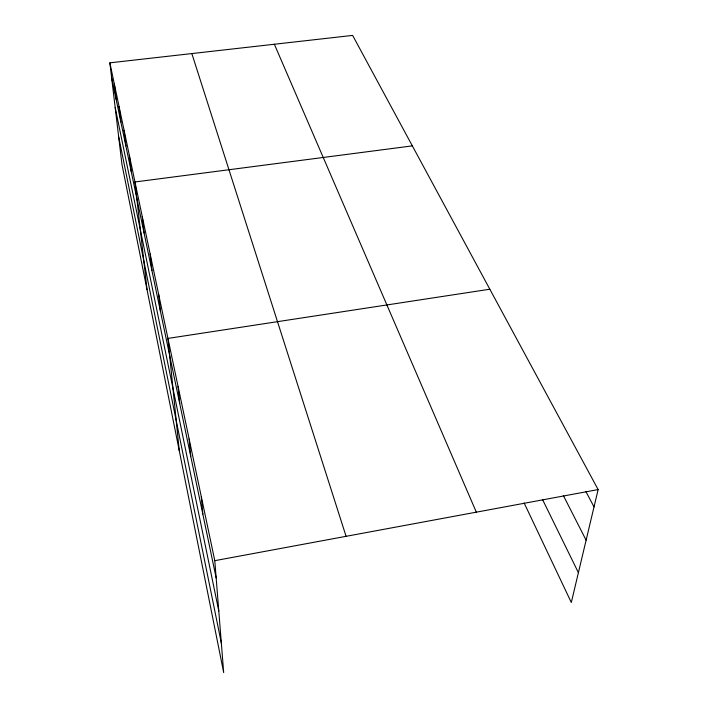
<?xml version="1.0" encoding="UTF-8"?>
<svg xmlns="http://www.w3.org/2000/svg" width="708" height="708" viewBox="0 0 708 708"><rect width="100%" height="100%" fill="white"/><g stroke="black" fill="none" stroke-linecap="round" stroke-linejoin="round"><path stroke-width="1.06" d="M109.864 62.835L214.79 560.674L223.684 672.6L121.962 164.451L109.864 62.835L352.628 35.4L598.136 489.573L571.312 602.499L524.15 502.999M214.79 560.674L598.136 489.573M489.83 289.218L167.946 338.415L179.23 450.554M412.348 145.875L134.98 181.974L147.025 289.652M585.799 491.37L594.021 506.893M563.373 495.565L586.109 540.204M542.602 499.68L578.401 572.666M274.359 44.241L476.334 512.158M191.841 53.569L346.088 536.319M111.669 77.986L216.161 577.914M115.192 107.563L218.79 611.004M118.687 136.945L221.347 643.147M114.342 84.066L116.147 99.43M119.068 106.492L120.882 122.068M124.068 130.21L125.882 145.99M129.36 155.326L131.175 171.309M142.273 216.577L144.069 233.003M150.14 253.942L151.928 270.589M158.672 294.422L160.433 311.272M178.062 386.409L179.726 403.587M189.142 438.969L190.726 456.244M201.329 496.786L202.815 514.079"/></g></svg>
